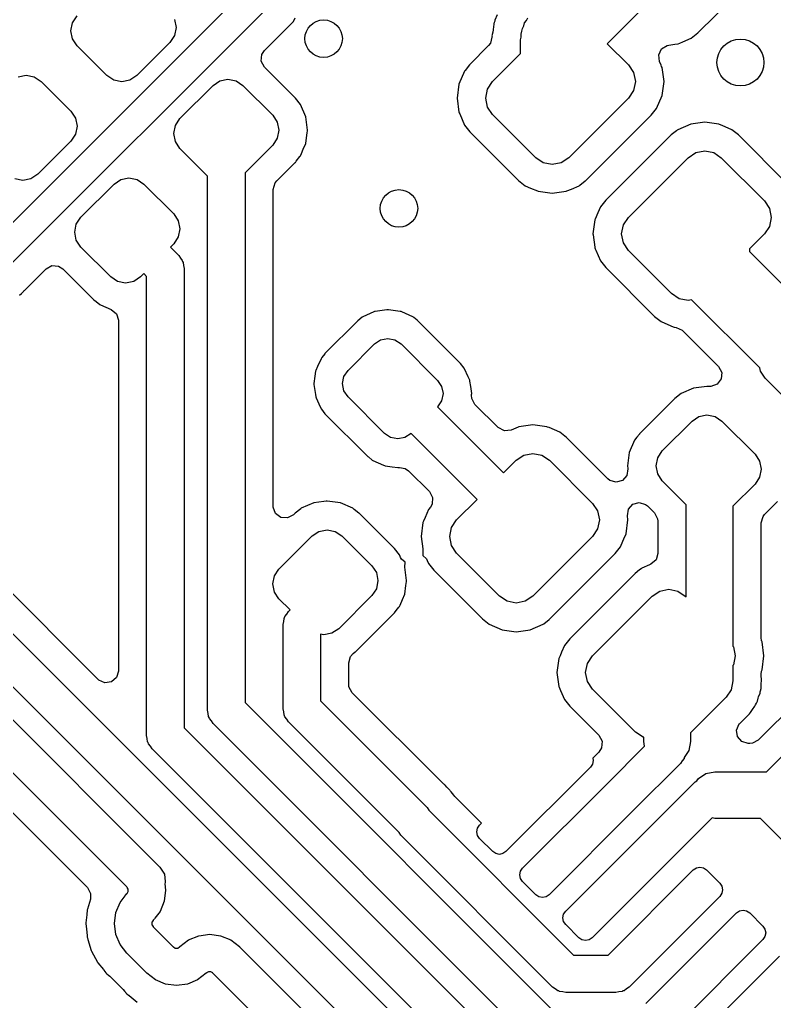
# Model space of a CAD drawing. Extents: x 4.14 to 7.68, y -5.31 to -1.77.
# Drawn here: x 5.2674 to 5.5842, y -3.5993 to -3.187 of the extents above; entities that cross this region are included whole.
import ezdxf

# ---------------------------------------------------------------- set-up
doc = ezdxf.new("R2010")
doc.units = 0
doc.header["$MEASUREMENT"] = 0
doc.layers.add('BLACK', color=7, linetype='CONTINUOUS')

msp = doc.modelspace()

# ---------------------------------------------------------------- linework, layer by layer
at = {"layer": 'BLACK', "linetype": 'CONTINUOUS'}
for p, q in [((5.25255, -3.28409), (5.40909, -3.12755)), ((5.41918, -3.13418), (5.25918, -3.29418)), ((5.55207, -3.19261), (5.57255, -3.17213)), ((5.52959, -3.18166), (5.51411, -3.19714)), ((5.28959, -3.18831), (5.29151, -3.18543)), ((5.38232, -3.18776), (5.38306, -3.18632)), ((5.46793, -3.18498), (5.46691, -3.18725)), ((5.48012, -3.1874), (5.48068, -3.1863)), ((5.28892, -3.1917), (5.28959, -3.18831)), ((5.33241, -3.18691), (5.33308, -3.1903)), ((5.33308, -3.1903), (5.33241, -3.19369)), ((5.37014, -3.19994), (5.38232, -3.18776)), ((5.46647, -3.18894), (5.46619, -3.19111)), ((5.46651, -3.18865), (5.46647, -3.18894)), ((5.46662, -3.18837), (5.46651, -3.18865)), ((5.46665, -3.18824), (5.46662, -3.18837)), ((5.46682, -3.18767), (5.46665, -3.18824)), ((5.46686, -3.18754), (5.46682, -3.18767)), ((5.46691, -3.18725), (5.46686, -3.18754)), ((5.47825, -3.19191), (5.47844, -3.19069)), ((5.47844, -3.19069), (5.47901, -3.18958)), ((5.47901, -3.18958), (5.47939, -3.18841)), ((5.47939, -3.18841), (5.48012, -3.1874)), ((5.28959, -3.19509), (5.28892, -3.1917)), ((5.33241, -3.19369), (5.33049, -3.19657)), ((5.46565, -3.1944), (5.46508, -3.19685)), ((5.46569, -3.19441), (5.46565, -3.1944)), ((5.46598, -3.19229), (5.46569, -3.19381)), ((5.46569, -3.19381), (5.46571, -3.19412)), ((5.46571, -3.19413), (5.46569, -3.19441)), ((5.46571, -3.19412), (5.46571, -3.19413)), ((5.46615, -3.19137), (5.46598, -3.19229)), ((5.46619, -3.19111), (5.46615, -3.19137)), ((5.47767, -3.19556), (5.47787, -3.19433)), ((5.47787, -3.19309), (5.47825, -3.19191)), ((5.47787, -3.19433), (5.47787, -3.19309)), ((5.54587, -3.19628), (5.54927, -3.19481)), ((5.54927, -3.19481), (5.55207, -3.19261)), ((5.29151, -3.19796), (5.28959, -3.19509)), ((5.30404, -3.21049), (5.29151, -3.19796)), ((5.33049, -3.19657), (5.31657, -3.21049)), ((5.46427, -3.19792), (5.45637, -3.20581)), ((5.46508, -3.19685), (5.46427, -3.19792)), ((5.47767, -3.20124), (5.47767, -3.19556)), ((5.51411, -3.19714), (5.523, -3.20603)), ((5.53689, -3.19929), (5.53927, -3.19783)), ((5.53927, -3.19783), (5.5399, -3.1977)), ((5.5399, -3.1977), (5.54251, -3.19734)), ((5.54251, -3.19734), (5.54382, -3.19717)), ((5.54382, -3.19717), (5.54456, -3.19685)), ((5.54456, -3.19685), (5.54587, -3.19628)), ((5.3688, -3.20451), (5.369, -3.20172)), ((5.369, -3.20172), (5.37014, -3.19994)), ((5.46593, -3.21299), (5.47767, -3.20124)), ((5.53568, -3.20181), (5.53689, -3.19929)), ((5.53602, -3.20459), (5.53568, -3.20181)), ((5.37014, -3.20696), (5.3688, -3.20451)), ((5.37992, -3.21674), (5.37014, -3.20696)), ((5.45628, -3.20593), (5.4544, -3.20833)), ((5.45637, -3.20581), (5.45628, -3.20593)), ((5.523, -3.20603), (5.52513, -3.20922)), ((5.53668, -3.2061), (5.53602, -3.20459)), ((5.53692, -3.20666), (5.53668, -3.2061)), ((5.53711, -3.2071), (5.53692, -3.20666)), ((5.53792, -3.21299), (5.53711, -3.2071)), ((5.26673, -3.21102), (5.27012, -3.21034)), ((5.27012, -3.21034), (5.27351, -3.21102)), ((5.27351, -3.21102), (5.27638, -3.21294)), ((5.30691, -3.21241), (5.30404, -3.21049)), ((5.31657, -3.21049), (5.31369, -3.21241)), ((5.45418, -3.20861), (5.45182, -3.21406)), ((5.4544, -3.20833), (5.45418, -3.20861)), ((5.52513, -3.20922), (5.52588, -3.21299)), ((5.27638, -3.21294), (5.28891, -3.22547)), ((5.3103, -3.21308), (5.30691, -3.21241)), ((5.31369, -3.21241), (5.3103, -3.21308)), ((5.33466, -3.22858), (5.34858, -3.21466)), ((5.34858, -3.21466), (5.35146, -3.21274)), ((5.35146, -3.21274), (5.35485, -3.21207)), ((5.35485, -3.21207), (5.35824, -3.21274)), ((5.35824, -3.21274), (5.36111, -3.21466)), ((5.36111, -3.21466), (5.37364, -3.22719)), ((5.45182, -3.21406), (5.45101, -3.21995)), ((5.4638, -3.21618), (5.46593, -3.21299)), ((5.52588, -3.21299), (5.52513, -3.21675)), ((5.53711, -3.21887), (5.53792, -3.21299)), ((5.38314, -3.21996), (5.37992, -3.21674)), ((5.46305, -3.21995), (5.4638, -3.21618)), ((5.52513, -3.21675), (5.523, -3.21995)), ((5.53475, -3.22432), (5.53711, -3.21887)), ((5.38524, -3.22264), (5.38314, -3.21996)), ((5.38749, -3.22784), (5.38524, -3.22264)), ((5.45101, -3.21995), (5.45182, -3.22583)), ((5.4638, -3.22371), (5.46305, -3.21995)), ((5.46593, -3.2269), (5.4638, -3.22371)), ((5.523, -3.21995), (5.49795, -3.245)), ((5.28891, -3.22547), (5.29083, -3.22834)), ((5.37364, -3.22719), (5.37556, -3.23006)), ((5.38826, -3.23345), (5.38749, -3.22784)), ((5.45182, -3.22583), (5.45195, -3.22614)), ((5.45195, -3.22614), (5.45195, -3.22614)), ((5.45195, -3.22614), (5.45216, -3.22662)), ((5.45216, -3.22662), (5.45418, -3.23128)), ((5.48403, -3.245), (5.46593, -3.2269)), ((5.50512, -3.25456), (5.53256, -3.22712)), ((5.53256, -3.22712), (5.53475, -3.22432)), ((5.29083, -3.22834), (5.29151, -3.23173)), ((5.29151, -3.23173), (5.29083, -3.23512)), ((5.33207, -3.23485), (5.33274, -3.23146)), ((5.33274, -3.23146), (5.33466, -3.22858)), ((5.37556, -3.23006), (5.37623, -3.23345)), ((5.45418, -3.23128), (5.45637, -3.23408)), ((5.54913, -3.23089), (5.54368, -3.23325)), ((5.55501, -3.23008), (5.54913, -3.23089)), ((5.5609, -3.23089), (5.55501, -3.23008)), ((5.56121, -3.23102), (5.5609, -3.23089)), ((5.56238, -3.23153), (5.56121, -3.23102)), ((5.56121, -3.23102), (5.56121, -3.23102)), ((5.56635, -3.23325), (5.56238, -3.23153)), ((5.29083, -3.23512), (5.28891, -3.23799)), ((5.33274, -3.23824), (5.33207, -3.23485)), ((5.37623, -3.23345), (5.37556, -3.23684)), ((5.38749, -3.23907), (5.38812, -3.23443)), ((5.38812, -3.23443), (5.38821, -3.23379)), ((5.38821, -3.23379), (5.38826, -3.23345)), ((5.45637, -3.23408), (5.47685, -3.25456)), ((5.54088, -3.23544), (5.51344, -3.26288)), ((5.54317, -3.23365), (5.54088, -3.23544)), ((5.54343, -3.23344), (5.54317, -3.23365)), ((5.54368, -3.23325), (5.54343, -3.23344)), ((5.54343, -3.23344), (5.54343, -3.23344)), ((5.56915, -3.23544), (5.56635, -3.23325)), ((5.58963, -3.25592), (5.56915, -3.23544)), ((5.28891, -3.23799), (5.27499, -3.25191)), ((5.33466, -3.24111), (5.33274, -3.23824)), ((5.37364, -3.23972), (5.36202, -3.25133)), ((5.37556, -3.23684), (5.37364, -3.23972)), ((5.38647, -3.24143), (5.38749, -3.23907)), ((5.34628, -3.25272), (5.33466, -3.24111)), ((5.38504, -3.24452), (5.38524, -3.24427)), ((5.38524, -3.24427), (5.38571, -3.24318)), ((5.38571, -3.24318), (5.38647, -3.24143)), ((5.54805, -3.245), (5.55125, -3.24287)), ((5.55125, -3.24287), (5.55501, -3.24212)), ((5.55501, -3.24212), (5.55878, -3.24287)), ((5.55878, -3.24287), (5.56197, -3.245)), ((5.37531, -3.25478), (5.38303, -3.24705)), ((5.38303, -3.24705), (5.38314, -3.24695)), ((5.38314, -3.24695), (5.38349, -3.2465)), ((5.38349, -3.2465), (5.38504, -3.24452)), ((5.38504, -3.24452), (5.38504, -3.24452)), ((5.48722, -3.24713), (5.48403, -3.245)), ((5.49099, -3.24788), (5.48722, -3.24713)), ((5.49475, -3.24713), (5.49099, -3.24788)), ((5.49795, -3.245), (5.49475, -3.24713)), ((5.523, -3.27005), (5.54805, -3.245)), ((5.56197, -3.245), (5.58007, -3.2631)), ((5.27499, -3.25191), (5.27212, -3.25383)), ((5.34628, -3.47705), (5.34628, -3.25272)), ((5.36202, -3.25133), (5.36202, -3.47379)), ((5.26873, -3.25451), (5.26534, -3.25383)), ((5.27212, -3.25383), (5.26873, -3.25451)), ((5.29309, -3.27001), (5.30701, -3.25609)), ((5.30701, -3.25609), (5.30988, -3.25417)), ((5.30988, -3.25417), (5.31327, -3.25349)), ((5.31327, -3.25349), (5.31666, -3.25417)), ((5.31666, -3.25417), (5.31953, -3.25609)), ((5.31953, -3.25609), (5.33206, -3.26862)), ((5.37385, -3.25829), (5.37464, -3.2556)), ((5.37464, -3.2556), (5.37531, -3.25478)), ((5.47685, -3.25456), (5.47965, -3.25675)), ((5.47965, -3.25675), (5.4819, -3.25773)), ((5.49908, -3.25815), (5.50232, -3.25675)), ((5.50232, -3.25675), (5.50257, -3.25656)), ((5.50257, -3.25656), (5.50484, -3.25478)), ((5.50484, -3.25478), (5.50512, -3.25456)), ((5.37385, -3.39144), (5.37385, -3.25829)), ((5.4819, -3.25773), (5.48479, -3.25898)), ((5.48479, -3.25898), (5.4851, -3.25911)), ((5.4851, -3.25911), (5.49099, -3.25992)), ((5.49099, -3.25992), (5.49687, -3.25911)), ((5.49687, -3.25911), (5.49718, -3.25898)), ((5.49718, -3.25898), (5.49908, -3.25815)), ((5.51344, -3.26288), (5.51125, -3.26568)), ((5.58007, -3.2631), (5.5822, -3.26629)), ((5.33206, -3.26862), (5.33398, -3.27149)), ((5.51018, -3.26816), (5.50903, -3.27081)), ((5.51125, -3.26568), (5.51018, -3.26816)), ((5.5822, -3.26629), (5.58295, -3.27005)), ((5.29049, -3.27627), (5.29117, -3.27288)), ((5.29117, -3.27288), (5.29309, -3.27001)), ((5.33398, -3.27149), (5.33466, -3.27488)), ((5.50889, -3.27113), (5.50808, -3.27701)), ((5.50903, -3.27081), (5.50889, -3.27113)), ((5.52012, -3.27701), (5.52087, -3.27325)), ((5.52087, -3.27325), (5.523, -3.27005)), ((5.58295, -3.27005), (5.5822, -3.27382)), ((5.29117, -3.27966), (5.29049, -3.27627)), ((5.33466, -3.27488), (5.33398, -3.27827)), ((5.50808, -3.27701), (5.50813, -3.27735)), ((5.50813, -3.27735), (5.50884, -3.28256)), ((5.52087, -3.28078), (5.52012, -3.27701)), ((5.58007, -3.27701), (5.57376, -3.28332)), ((5.5822, -3.27382), (5.58007, -3.27701)), ((5.29309, -3.28253), (5.29117, -3.27966)), ((5.33206, -3.28114), (5.33067, -3.28253)), ((5.33398, -3.27827), (5.33206, -3.28114)), ((5.523, -3.28397), (5.52087, -3.28078)), ((5.30562, -3.29506), (5.29309, -3.28253)), ((5.33067, -3.28253), (5.33414, -3.286)), ((5.50884, -3.28256), (5.50889, -3.2829)), ((5.50889, -3.2829), (5.50902, -3.28321)), ((5.50902, -3.28321), (5.50902, -3.28321)), ((5.50902, -3.28321), (5.50928, -3.28381)), ((5.50928, -3.28381), (5.51125, -3.28835)), ((5.5411, -3.30207), (5.523, -3.28397)), ((5.57376, -3.28332), (5.57376, -3.28438)), ((5.57376, -3.28438), (5.59931, -3.30993)), ((5.33414, -3.286), (5.33484, -3.28712)), ((5.33484, -3.28712), (5.33565, -3.28815)), ((5.33565, -3.28815), (5.33576, -3.28859)), ((5.33576, -3.28859), (5.336, -3.28897)), ((5.336, -3.28897), (5.33614, -3.29028)), ((5.51125, -3.28835), (5.51344, -3.29115)), ((5.26936, -3.30072), (5.27844, -3.29164)), ((5.27844, -3.29164), (5.2809, -3.2903)), ((5.2809, -3.2903), (5.28369, -3.2905)), ((5.28369, -3.2905), (5.28546, -3.29164)), ((5.28546, -3.29164), (5.29839, -3.30456)), ((5.31953, -3.29367), (5.31814, -3.29506)), ((5.32069, -3.29482), (5.31953, -3.29367)), ((5.33614, -3.29028), (5.33643, -3.29156)), ((5.33643, -3.29156), (5.33643, -3.48439)), ((5.51344, -3.29115), (5.53392, -3.31163)), ((5.30849, -3.29698), (5.30562, -3.29506)), ((5.31188, -3.29766), (5.30849, -3.29698)), ((5.31527, -3.29698), (5.31188, -3.29766)), ((5.31814, -3.29506), (5.31527, -3.29698)), ((5.32069, -3.48765), (5.32069, -3.29482)), ((5.26735, -3.30274), (5.26812, -3.30203)), ((5.26812, -3.30203), (5.269, -3.30121)), ((5.269, -3.30121), (5.26914, -3.30096)), ((5.26914, -3.30096), (5.26936, -3.30072)), ((5.54429, -3.3042), (5.5411, -3.30207)), ((5.29839, -3.30456), (5.2985, -3.30466)), ((5.2985, -3.30466), (5.2985, -3.30466)), ((5.2985, -3.30466), (5.29949, -3.30543)), ((5.29949, -3.30543), (5.30106, -3.30666)), ((5.54805, -3.30495), (5.54429, -3.3042)), ((5.5495, -3.30466), (5.54805, -3.30495)), ((5.57812, -3.33328), (5.5495, -3.30466)), ((5.30106, -3.30666), (5.30135, -3.30679)), ((5.30135, -3.30679), (5.30135, -3.30679)), ((5.30135, -3.30679), (5.30586, -3.30874)), ((5.30586, -3.30874), (5.30801, -3.31053)), ((5.41604, -3.30978), (5.4115, -3.31184)), ((5.41636, -3.30964), (5.41604, -3.30978)), ((5.41604, -3.30978), (5.41604, -3.30978)), ((5.41671, -3.30959), (5.41636, -3.30964)), ((5.4216, -3.30889), (5.41671, -3.30959)), ((5.41671, -3.30959), (5.41671, -3.30959)), ((5.42195, -3.30884), (5.4216, -3.30889)), ((5.4223, -3.30889), (5.42195, -3.30884)), ((5.42718, -3.30959), (5.4223, -3.30889)), ((5.42753, -3.30964), (5.42718, -3.30959)), ((5.42718, -3.30959), (5.42718, -3.30959)), ((5.42785, -3.30978), (5.42753, -3.30964)), ((5.43239, -3.31184), (5.42785, -3.30978)), ((5.42785, -3.30978), (5.42785, -3.30978)), ((5.30801, -3.31053), (5.30885, -3.31329)), ((5.30885, -3.31329), (5.30885, -3.46059)), ((5.40933, -3.31349), (5.39556, -3.32726)), ((5.41122, -3.31197), (5.40933, -3.31349)), ((5.4115, -3.31184), (5.41122, -3.31197)), ((5.4115, -3.31184), (5.4115, -3.31184)), ((5.43267, -3.31197), (5.43239, -3.31184)), ((5.43291, -3.31217), (5.43267, -3.31197)), ((5.43428, -3.31326), (5.43291, -3.31217)), ((5.43291, -3.31217), (5.43291, -3.31217)), ((5.43456, -3.31349), (5.43428, -3.31326)), ((5.45251, -3.33144), (5.43456, -3.31349)), ((5.53392, -3.31163), (5.53672, -3.31382)), ((5.53672, -3.31382), (5.53947, -3.31501)), ((5.53947, -3.31501), (5.54173, -3.31599)), ((5.54173, -3.31599), (5.54217, -3.31618)), ((5.54217, -3.31618), (5.54297, -3.31629)), ((5.54297, -3.31629), (5.54552, -3.31743)), ((5.54552, -3.31743), (5.54581, -3.3177)), ((5.54581, -3.3177), (5.56079, -3.33268)), ((5.41638, -3.32318), (5.41893, -3.32147)), ((5.41893, -3.32147), (5.42195, -3.32087)), ((5.42195, -3.32087), (5.42496, -3.32147)), ((5.42496, -3.32147), (5.42751, -3.32318)), ((5.40524, -3.33431), (5.41638, -3.32318)), ((5.42751, -3.32318), (5.44282, -3.33849)), ((5.39391, -3.32944), (5.39243, -3.33269)), ((5.39404, -3.32915), (5.39391, -3.32944)), ((5.39391, -3.32944), (5.39391, -3.32944)), ((5.39423, -3.32891), (5.39404, -3.32915)), ((5.39547, -3.32737), (5.39423, -3.32891)), ((5.39556, -3.32726), (5.39547, -3.32737)), ((5.39547, -3.32737), (5.39547, -3.32737)), ((5.39165, -3.33464), (5.39136, -3.33667)), ((5.3917, -3.33429), (5.39165, -3.33464)), ((5.39165, -3.33464), (5.39165, -3.33464)), ((5.39243, -3.33269), (5.3917, -3.33429)), ((5.40353, -3.33687), (5.40524, -3.33431)), ((5.45403, -3.33333), (5.45251, -3.33144)), ((5.45416, -3.33361), (5.45403, -3.33333)), ((5.45569, -3.337), (5.45416, -3.33361)), ((5.45416, -3.33361), (5.45416, -3.33361)), ((5.56079, -3.33268), (5.56213, -3.33513)), ((5.56213, -3.33513), (5.56193, -3.33792)), ((5.5784, -3.33467), (5.57812, -3.33328)), ((5.58032, -3.33754), (5.5784, -3.33467)), ((5.39136, -3.33667), (5.3909, -3.33988)), ((5.40294, -3.33988), (5.40353, -3.33687)), ((5.44282, -3.33849), (5.44453, -3.34104)), ((5.45636, -3.33847), (5.45569, -3.337)), ((5.45641, -3.33882), (5.45636, -3.33847)), ((5.45674, -3.3411), (5.45641, -3.33882)), ((5.45641, -3.33882), (5.45641, -3.33882)), ((5.56193, -3.33792), (5.56026, -3.34016)), ((5.59424, -3.35146), (5.58032, -3.33754)), ((5.3909, -3.33988), (5.39095, -3.34023)), ((5.39095, -3.34023), (5.39156, -3.34448)), ((5.40353, -3.34289), (5.40294, -3.33988)), ((5.40524, -3.34545), (5.40353, -3.34289)), ((5.44453, -3.34104), (5.44513, -3.34405)), ((5.45716, -3.34405), (5.45674, -3.3411)), ((5.55034, -3.34178), (5.54514, -3.34404)), ((5.55596, -3.34101), (5.55034, -3.34178)), ((5.55661, -3.3411), (5.55596, -3.34101)), ((5.55764, -3.34114), (5.55661, -3.3411)), ((5.56026, -3.34016), (5.55764, -3.34114)), ((5.39156, -3.34448), (5.3917, -3.34547)), ((5.3917, -3.34547), (5.39185, -3.34579)), ((5.39185, -3.34579), (5.39185, -3.34579)), ((5.39185, -3.34579), (5.39361, -3.34966)), ((5.42055, -3.36076), (5.40524, -3.34545)), ((5.44453, -3.34707), (5.44282, -3.34962)), ((5.44513, -3.34405), (5.44453, -3.34707)), ((5.45711, -3.3444), (5.45716, -3.34405)), ((5.45711, -3.34476), (5.45711, -3.3444)), ((5.45713, -3.34476), (5.45711, -3.34476)), ((5.45718, -3.34613), (5.45713, -3.34476)), ((5.45852, -3.34859), (5.45718, -3.34613)), ((5.54247, -3.34613), (5.52767, -3.36093)), ((5.54514, -3.34404), (5.54247, -3.34613)), ((5.39361, -3.34966), (5.39404, -3.3506)), ((5.39404, -3.3506), (5.39556, -3.35249)), ((5.44282, -3.34962), (5.44282, -3.34962)), ((5.44282, -3.34962), (5.47056, -3.37736)), ((5.46824, -3.3583), (5.45852, -3.34859)), ((5.39556, -3.35249), (5.41351, -3.37044)), ((5.53717, -3.36816), (5.5497, -3.35563)), ((5.5497, -3.35563), (5.55257, -3.35371)), ((5.55257, -3.35371), (5.55596, -3.35304)), ((5.55596, -3.35304), (5.55935, -3.35371)), ((5.55935, -3.35371), (5.56222, -3.35563)), ((5.56222, -3.35563), (5.57614, -3.36955)), ((5.47094, -3.35969), (5.46824, -3.3583)), ((5.47371, -3.35935), (5.47094, -3.35969)), ((5.47663, -3.35809), (5.47371, -3.35935)), ((5.47694, -3.35795), (5.47663, -3.35809)), ((5.47663, -3.35809), (5.47663, -3.35809)), ((5.48282, -3.35715), (5.47694, -3.35795)), ((5.4887, -3.35795), (5.48282, -3.35715)), ((5.48901, -3.35809), (5.4887, -3.35795)), ((5.48963, -3.35835), (5.48901, -3.35809)), ((5.48901, -3.35809), (5.48901, -3.35809)), ((5.49415, -3.36031), (5.48963, -3.35835)), ((5.18241, -3.36285), (5.48237, -3.66281)), ((5.42311, -3.36247), (5.42055, -3.36076)), ((5.42612, -3.36306), (5.42311, -3.36247)), ((5.42913, -3.36247), (5.42612, -3.36306)), ((5.43169, -3.36076), (5.42913, -3.36247)), ((5.45943, -3.3885), (5.43169, -3.36076)), ((5.49695, -3.36251), (5.49415, -3.36031)), ((5.5143, -3.37985), (5.49695, -3.36251)), ((5.52557, -3.36361), (5.52332, -3.36881)), ((5.5265, -3.36242), (5.52557, -3.36361)), ((5.52757, -3.36105), (5.5265, -3.36242)), ((5.52758, -3.36105), (5.52757, -3.36105)), ((5.52767, -3.36093), (5.52758, -3.36105)), ((5.30039, -3.46409), (5.20192, -3.36563)), ((5.53525, -3.37104), (5.53717, -3.36816)), ((5.46892, -3.67163), (5.16896, -3.37167)), ((5.41351, -3.37044), (5.41361, -3.37053)), ((5.41361, -3.37053), (5.41361, -3.37053)), ((5.41361, -3.37053), (5.41378, -3.37066)), ((5.41378, -3.37066), (5.4154, -3.37196)), ((5.4154, -3.37196), (5.41568, -3.37209)), ((5.41568, -3.37209), (5.41568, -3.37209)), ((5.41568, -3.37209), (5.42007, -3.37408)), ((5.47056, -3.37736), (5.47586, -3.37206)), ((5.47586, -3.37206), (5.47905, -3.36993)), ((5.47905, -3.36993), (5.48282, -3.36918)), ((5.48282, -3.36918), (5.48659, -3.36993)), ((5.48659, -3.36993), (5.48978, -3.37206)), ((5.48978, -3.37206), (5.50787, -3.39016)), ((5.52332, -3.36881), (5.52255, -3.37443)), ((5.53457, -3.37443), (5.53525, -3.37104)), ((5.57614, -3.36955), (5.57806, -3.37243)), ((5.42007, -3.37408), (5.42053, -3.3743)), ((5.42053, -3.3743), (5.42088, -3.37435)), ((5.42088, -3.37435), (5.42088, -3.37435)), ((5.42088, -3.37435), (5.42377, -3.37476)), ((5.42377, -3.37476), (5.42612, -3.3751)), ((5.42612, -3.3751), (5.42647, -3.37505)), ((5.42647, -3.37505), (5.42682, -3.37505)), ((5.42682, -3.37505), (5.42682, -3.37511)), ((5.42682, -3.37511), (5.42921, -3.37545)), ((5.42921, -3.37545), (5.43065, -3.37645)), ((5.52272, -3.37567), (5.5223, -3.37844)), ((5.52255, -3.37443), (5.52269, -3.37545)), ((5.52269, -3.37545), (5.52272, -3.37567)), ((5.53525, -3.37782), (5.53457, -3.37443)), ((5.57806, -3.37243), (5.57874, -3.37582)), ((5.57874, -3.37582), (5.57806, -3.37921)), ((5.16201, -3.37864), (5.32629, -3.54292)), ((5.43065, -3.37645), (5.43941, -3.38521)), ((5.5151, -3.3805), (5.5143, -3.37985)), ((5.51777, -3.3813), (5.5151, -3.3805)), ((5.52046, -3.38054), (5.51777, -3.3813)), ((5.5223, -3.37844), (5.52046, -3.38054)), ((5.53717, -3.38069), (5.53525, -3.37782)), ((5.57806, -3.37921), (5.57614, -3.38208)), ((5.54718, -3.3907), (5.53717, -3.38069)), ((5.57614, -3.38208), (5.56686, -3.39136)), ((5.43941, -3.38521), (5.44075, -3.38767)), ((5.44075, -3.38767), (5.44055, -3.39045)), ((5.4508, -3.39712), (5.45943, -3.3885)), ((5.31235, -3.55125), (5.15318, -3.39208)), ((5.37387, -3.39179), (5.37385, -3.39144)), ((5.37484, -3.39441), (5.37387, -3.39179)), ((5.38537, -3.39242), (5.38307, -3.39423)), ((5.38563, -3.39222), (5.38537, -3.39242)), ((5.38537, -3.39242), (5.38537, -3.39242)), ((5.39083, -3.38997), (5.38563, -3.39222)), ((5.39503, -3.38939), (5.39083, -3.38997)), ((5.39611, -3.38925), (5.39503, -3.38939)), ((5.39644, -3.3892), (5.39611, -3.38925)), ((5.40206, -3.38997), (5.39644, -3.3892)), ((5.40726, -3.39222), (5.40206, -3.38997)), ((5.40789, -3.39271), (5.40726, -3.39222)), ((5.40982, -3.39423), (5.40789, -3.39271)), ((5.43905, -3.39275), (5.43761, -3.39609)), ((5.43981, -3.39178), (5.43905, -3.39275)), ((5.44055, -3.39045), (5.43981, -3.39178)), ((5.50787, -3.39016), (5.51001, -3.39335)), ((5.52256, -3.39541), (5.52297, -3.39265)), ((5.52297, -3.39265), (5.52482, -3.39055)), ((5.52482, -3.39055), (5.52751, -3.38978)), ((5.52751, -3.38978), (5.53018, -3.39058)), ((5.53018, -3.39058), (5.53098, -3.39123)), ((5.53098, -3.39123), (5.53389, -3.39414)), ((5.54718, -3.42946), (5.54718, -3.3907)), ((5.56686, -3.39136), (5.56686, -3.4501)), ((5.58014, -3.39481), (5.58554, -3.38942)), ((5.37708, -3.39609), (5.37484, -3.39441)), ((5.37987, -3.39628), (5.37708, -3.39609)), ((5.38232, -3.39495), (5.37987, -3.39628)), ((5.38285, -3.39442), (5.38232, -3.39495)), ((5.38295, -3.39432), (5.38285, -3.39442)), ((5.38285, -3.39442), (5.38285, -3.39442)), ((5.38307, -3.39423), (5.38295, -3.39432)), ((5.40994, -3.39432), (5.40982, -3.39423)), ((5.40982, -3.39423), (5.40982, -3.39423)), ((5.42474, -3.40912), (5.40994, -3.39432)), ((5.43761, -3.39609), (5.43692, -3.39767)), ((5.51001, -3.39335), (5.51076, -3.39712)), ((5.52279, -3.39712), (5.52256, -3.39541)), ((5.53389, -3.39414), (5.53523, -3.3966)), ((5.53523, -3.3966), (5.53535, -3.39765)), ((5.57869, -3.39832), (5.57948, -3.39564)), ((5.57948, -3.39564), (5.58014, -3.39481)), ((5.43669, -3.3982), (5.43589, -3.40408)), ((5.43692, -3.39767), (5.43669, -3.3982)), ((5.44792, -3.40408), (5.44867, -3.40031)), ((5.44867, -3.40031), (5.4508, -3.39712)), ((5.51001, -3.40089), (5.50787, -3.40408)), ((5.51076, -3.39712), (5.51001, -3.40089)), ((5.52199, -3.403), (5.52279, -3.39712)), ((5.53535, -3.39765), (5.53535, -3.41118)), ((5.57869, -3.44649), (5.57869, -3.39832)), ((5.37626, -3.41774), (5.39018, -3.40382)), ((5.39018, -3.40382), (5.39305, -3.4019)), ((5.39305, -3.4019), (5.39644, -3.40123)), ((5.39644, -3.40123), (5.39983, -3.4019)), ((5.39983, -3.4019), (5.40271, -3.40382)), ((5.40271, -3.40382), (5.41523, -3.41635)), ((5.43589, -3.40408), (5.43659, -3.40923)), ((5.44867, -3.40785), (5.44792, -3.40408)), ((5.50787, -3.40408), (5.48282, -3.42913)), ((5.51963, -3.40845), (5.52139, -3.40438)), ((5.52139, -3.40438), (5.52185, -3.40331)), ((5.52185, -3.40331), (5.52199, -3.403)), ((5.52185, -3.40331), (5.52185, -3.40331)), ((5.15346, -3.40909), (5.29585, -3.55148)), ((5.42683, -3.41179), (5.42474, -3.40912)), ((5.43659, -3.40923), (5.43669, -3.40996)), ((5.4508, -3.41104), (5.44867, -3.40785)), ((5.51743, -3.41125), (5.51963, -3.40845)), ((5.42696, -3.41209), (5.42683, -3.41179)), ((5.4273, -3.41286), (5.42696, -3.41209)), ((5.42696, -3.41209), (5.42696, -3.41209)), ((5.42764, -3.41352), (5.4273, -3.41286)), ((5.42918, -3.41489), (5.42764, -3.41352)), ((5.43662, -3.40997), (5.43659, -3.41206)), ((5.43659, -3.41206), (5.43814, -3.41344)), ((5.43669, -3.40996), (5.43662, -3.40997)), ((5.43814, -3.41344), (5.43848, -3.41409)), ((5.4689, -3.42913), (5.4508, -3.41104)), ((5.48999, -3.43869), (5.51743, -3.41125)), ((5.53535, -3.41118), (5.53456, -3.41387)), ((5.41523, -3.41635), (5.41716, -3.41922)), ((5.42985, -3.42261), (5.42909, -3.41699)), ((5.42909, -3.41699), (5.42916, -3.41699)), ((5.42916, -3.41699), (5.42918, -3.41489)), ((5.43848, -3.41409), (5.43905, -3.41541)), ((5.43905, -3.41541), (5.44125, -3.41821)), ((5.52831, -3.41758), (5.52764, -3.4181)), ((5.52856, -3.41738), (5.52831, -3.41758)), ((5.52831, -3.41758), (5.52831, -3.41758)), ((5.53177, -3.41599), (5.52856, -3.41738)), ((5.53235, -3.41574), (5.53177, -3.41599)), ((5.53456, -3.41387), (5.53235, -3.41574)), ((5.37367, -3.424), (5.37434, -3.42061)), ((5.37434, -3.42061), (5.37626, -3.41774)), ((5.41716, -3.41922), (5.41783, -3.42261)), ((5.44125, -3.41821), (5.46172, -3.43869)), ((5.52575, -3.41958), (5.49832, -3.44701)), ((5.52764, -3.4181), (5.52575, -3.41958)), ((5.37434, -3.42739), (5.37367, -3.424)), ((5.41783, -3.42261), (5.41716, -3.426)), ((5.42909, -3.42823), (5.42957, -3.42467)), ((5.42957, -3.42467), (5.42981, -3.42295)), ((5.42981, -3.42295), (5.42985, -3.42261)), ((5.37626, -3.43027), (5.37434, -3.42739)), ((5.41523, -3.42887), (5.40132, -3.44279)), ((5.41716, -3.426), (5.41523, -3.42887)), ((5.4281, -3.43051), (5.42909, -3.42823)), ((5.47209, -3.43127), (5.4689, -3.42913)), ((5.48282, -3.42913), (5.47963, -3.43127)), ((5.50787, -3.45419), (5.53293, -3.42913)), ((5.53293, -3.42913), (5.53612, -3.427)), ((5.53612, -3.427), (5.53989, -3.42625)), ((5.53989, -3.42625), (5.54366, -3.427)), ((5.54366, -3.427), (5.54685, -3.42913)), ((5.54685, -3.42913), (5.54718, -3.42946)), ((5.38089, -3.4349), (5.37626, -3.43027)), ((5.42547, -3.43516), (5.42664, -3.43368)), ((5.42664, -3.43368), (5.42683, -3.43343)), ((5.42664, -3.43368), (5.42664, -3.43368)), ((5.42683, -3.43343), (5.42707, -3.43289)), ((5.42707, -3.43289), (5.4281, -3.43051)), ((5.47586, -3.43202), (5.47209, -3.43127)), ((5.47963, -3.43127), (5.47586, -3.43202)), ((5.3784, -3.4385), (5.37864, -3.43812)), ((5.37864, -3.43812), (5.37874, -3.43767)), ((5.37874, -3.43767), (5.37956, -3.43665)), ((5.37956, -3.43665), (5.38026, -3.43553)), ((5.38026, -3.43553), (5.38089, -3.4349)), ((5.4126, -3.44824), (5.42463, -3.43621)), ((5.42463, -3.43621), (5.42474, -3.4361)), ((5.42474, -3.4361), (5.42547, -3.43516)), ((5.37795, -3.44109), (5.37825, -3.43981)), ((5.37795, -3.47638), (5.37795, -3.44109)), ((5.37825, -3.43981), (5.3784, -3.4385)), ((5.46172, -3.43869), (5.46453, -3.44089)), ((5.46453, -3.44089), (5.46998, -3.44325)), ((5.48174, -3.44325), (5.48719, -3.44089)), ((5.48719, -3.44089), (5.48744, -3.44069)), ((5.48744, -3.44069), (5.48963, -3.43898)), ((5.48963, -3.43898), (5.48999, -3.43869)), ((5.39505, -3.44539), (5.3937, -3.44512)), ((5.3937, -3.44512), (5.3937, -3.47312)), ((5.39844, -3.44471), (5.39505, -3.44539)), ((5.40132, -3.44279), (5.39844, -3.44471)), ((5.46998, -3.44325), (5.47586, -3.44405)), ((5.47586, -3.44405), (5.48174, -3.44325)), ((5.57887, -3.44783), (5.57869, -3.44649)), ((5.40854, -3.4523), (5.4126, -3.44824)), ((5.49612, -3.44982), (5.49492, -3.4526)), ((5.49832, -3.44701), (5.49612, -3.44982)), ((5.56686, -3.4501), (5.56708, -3.45042)), ((5.56708, -3.45042), (5.56783, -3.45419)), ((5.57892, -3.448), (5.57887, -3.44783)), ((5.57906, -3.44831), (5.57892, -3.448)), ((5.57986, -3.45419), (5.57906, -3.44831)), ((5.40553, -3.45707), (5.40632, -3.45439)), ((5.40632, -3.45439), (5.40743, -3.45317)), ((5.40743, -3.45317), (5.40829, -3.4525)), ((5.40829, -3.4525), (5.40854, -3.4523)), ((5.49426, -3.45412), (5.49376, -3.45527)), ((5.49492, -3.4526), (5.49426, -3.45412)), ((5.50574, -3.45738), (5.50787, -3.45419)), ((5.56783, -3.45419), (5.56708, -3.45796)), ((5.57906, -3.46007), (5.57986, -3.45419)), ((5.40553, -3.46616), (5.40553, -3.45707)), ((5.49376, -3.45527), (5.49296, -3.46115)), ((5.50499, -3.46115), (5.50574, -3.45738)), ((5.56708, -3.45796), (5.56686, -3.45828)), ((5.56686, -3.45828), (5.56686, -3.46464)), ((5.30885, -3.46059), (5.30807, -3.46327)), ((5.49296, -3.46115), (5.49376, -3.46703)), ((5.50574, -3.46492), (5.50499, -3.46115)), ((5.57869, -3.46188), (5.57887, -3.46055)), ((5.57869, -3.46239), (5.57869, -3.46188)), ((5.57876, -3.46322), (5.57869, -3.46239)), ((5.57887, -3.46055), (5.57892, -3.46038)), ((5.57892, -3.46038), (5.57906, -3.46007)), ((5.30065, -3.46434), (5.30039, -3.46409)), ((5.30319, -3.4655), (5.30065, -3.46434)), ((5.30596, -3.4651), (5.30319, -3.4655)), ((5.30807, -3.46327), (5.30596, -3.4651)), ((5.40564, -3.46722), (5.40553, -3.46616)), ((5.49376, -3.46703), (5.4939, -3.46734)), ((5.50787, -3.46811), (5.50574, -3.46492)), ((5.56686, -3.46464), (5.56611, -3.4684)), ((5.57869, -3.46604), (5.57872, -3.46553)), ((5.57869, -3.46741), (5.57869, -3.46604)), ((5.57872, -3.46553), (5.57878, -3.46493)), ((5.57883, -3.46361), (5.57876, -3.46322)), ((5.57878, -3.46493), (5.57888, -3.46395)), ((5.57888, -3.46395), (5.57883, -3.46361)), ((5.57883, -3.46361), (5.57883, -3.46361)), ((5.40698, -3.46967), (5.40564, -3.46722)), ((5.44501, -3.5077), (5.40698, -3.46967)), ((5.4939, -3.46734), (5.4939, -3.46734)), ((5.4939, -3.46734), (5.49447, -3.46867)), ((5.49447, -3.46867), (5.49612, -3.47248)), ((5.52597, -3.4862), (5.50787, -3.46811)), ((5.56611, -3.4684), (5.56398, -3.47159)), ((5.57763, -3.47145), (5.57826, -3.46985)), ((5.57826, -3.46985), (5.57831, -3.46939)), ((5.57831, -3.46939), (5.57833, -3.46927)), ((5.57833, -3.46927), (5.5785, -3.4684)), ((5.5785, -3.4684), (5.57854, -3.46825)), ((5.57854, -3.46825), (5.57866, -3.46783)), ((5.57866, -3.46783), (5.57868, -3.46757)), ((5.57868, -3.4675), (5.57869, -3.46741)), ((5.57868, -3.46757), (5.57868, -3.4675)), ((5.57868, -3.4675), (5.57868, -3.4675)), ((5.36202, -3.47379), (5.56137, -3.67314)), ((5.3937, -3.47312), (5.4385, -3.51792)), ((5.49612, -3.47248), (5.49832, -3.47528)), ((5.49832, -3.47528), (5.51059, -3.48756)), ((5.56398, -3.47159), (5.54907, -3.4865)), ((5.57608, -3.47537), (5.5763, -3.47482)), ((5.5763, -3.47482), (5.57669, -3.47404)), ((5.57669, -3.47404), (5.57683, -3.47382)), ((5.57683, -3.47382), (5.577, -3.47353)), ((5.57683, -3.47382), (5.57683, -3.47382)), ((5.577, -3.47353), (5.5771, -3.47321)), ((5.5771, -3.47321), (5.57748, -3.47189)), ((5.5771, -3.47321), (5.5771, -3.47321)), ((5.57748, -3.47189), (5.57763, -3.47145)), ((5.59467, -3.47237), (5.5775, -3.48955)), ((5.34657, -3.47834), (5.34628, -3.47705)), ((5.34671, -3.47964), (5.34657, -3.47834)), ((5.37825, -3.47766), (5.37795, -3.47638)), ((5.37839, -3.47897), (5.37825, -3.47766)), ((5.37863, -3.47935), (5.37839, -3.47897)), ((5.37873, -3.47979), (5.37863, -3.47935)), ((5.57238, -3.47996), (5.57387, -3.47858)), ((5.57387, -3.47858), (5.57424, -3.478)), ((5.57424, -3.478), (5.57478, -3.47712)), ((5.57478, -3.47712), (5.57504, -3.47674)), ((5.57504, -3.47674), (5.57608, -3.47537)), ((5.34695, -3.48003), (5.34671, -3.47964)), ((5.34706, -3.48047), (5.34695, -3.48003)), ((5.34787, -3.4815), (5.34706, -3.48047)), ((5.34857, -3.48261), (5.34787, -3.4815)), ((5.54792, -3.68196), (5.34857, -3.48261)), ((5.37955, -3.48082), (5.37873, -3.47979)), ((5.38025, -3.48194), (5.37955, -3.48082)), ((5.42653, -3.52821), (5.38025, -3.48194)), ((5.56837, -3.48533), (5.56953, -3.48279)), ((5.56953, -3.48279), (5.56977, -3.48253)), ((5.56977, -3.48253), (5.57193, -3.48038)), ((5.57193, -3.48038), (5.57208, -3.48023)), ((5.57208, -3.48023), (5.57238, -3.47996)), ((5.58094, -3.50283), (5.60184, -3.48193)), ((5.32098, -3.48894), (5.32069, -3.48765)), ((5.33643, -3.48439), (5.53578, -3.68374)), ((5.51059, -3.48756), (5.51193, -3.49001)), ((5.52916, -3.48834), (5.52597, -3.4862)), ((5.54907, -3.4865), (5.54907, -3.49019)), ((5.56877, -3.4881), (5.56837, -3.48533)), ((5.32112, -3.49024), (5.32098, -3.48894)), ((5.32136, -3.49063), (5.32112, -3.49024)), ((5.32146, -3.49107), (5.32136, -3.49063)), ((5.32228, -3.4921), (5.32146, -3.49107)), ((5.51193, -3.49001), (5.51173, -3.4928)), ((5.52938, -3.48838), (5.52916, -3.48834)), ((5.52938, -3.49019), (5.52938, -3.48838)), ((5.52977, -3.49213), (5.52938, -3.49019)), ((5.54907, -3.49019), (5.54832, -3.49396)), ((5.5706, -3.49021), (5.56877, -3.4881)), ((5.57328, -3.491), (5.5706, -3.49021)), ((5.57399, -3.491), (5.57328, -3.491)), ((5.57504, -3.49089), (5.57399, -3.491)), ((5.5775, -3.48955), (5.57504, -3.49089)), ((5.32298, -3.49321), (5.32228, -3.4921)), ((5.52233, -3.69256), (5.32298, -3.49321)), ((5.51059, -3.49457), (5.50802, -3.49714)), ((5.51173, -3.4928), (5.51059, -3.49457)), ((5.51403, -3.50787), (5.52977, -3.49213)), ((5.54832, -3.49396), (5.54641, -3.49682)), ((5.50792, -3.49963), (5.50707, -3.50091)), ((5.50822, -3.49812), (5.50792, -3.49963)), ((5.50802, -3.49714), (5.50822, -3.49812)), ((5.54479, -3.49937), (5.52516, -3.519)), ((5.54549, -3.49826), (5.54479, -3.49937)), ((5.54631, -3.49723), (5.54549, -3.49826)), ((5.54641, -3.49682), (5.54631, -3.49723)), ((5.50707, -3.50091), (5.47157, -3.5364)), ((5.55233, -3.50571), (5.55552, -3.50358)), ((5.55552, -3.50358), (5.55929, -3.50283)), ((5.55929, -3.50283), (5.58094, -3.50283)), ((5.44545, -3.50805), (5.44501, -3.5077)), ((5.44572, -3.50828), (5.44545, -3.50805)), ((5.44545, -3.50805), (5.44545, -3.50805)), ((5.44601, -3.50848), (5.44572, -3.50828)), ((5.47853, -3.54336), (5.51403, -3.50787)), ((5.51403, -3.50787), (5.51403, -3.50787)), ((5.53212, -3.52596), (5.55099, -3.50709)), ((5.55099, -3.50709), (5.5517, -3.50665)), ((5.5517, -3.50665), (5.55233, -3.50571)), ((5.44671, -3.50928), (5.44601, -3.50848)), ((5.44727, -3.50994), (5.44671, -3.50928)), ((5.44752, -3.51021), (5.44727, -3.50994)), ((5.44795, -3.51063), (5.44752, -3.51021)), ((5.44817, -3.51094), (5.44795, -3.51063)), ((5.44825, -3.51105), (5.44817, -3.51094)), ((5.4485, -3.51136), (5.44825, -3.51105)), ((5.4497, -3.51275), (5.4485, -3.51136)), ((5.45005, -3.51319), (5.4497, -3.51275)), ((5.4497, -3.51275), (5.4497, -3.51275)), ((5.46128, -3.52442), (5.45005, -3.51319)), ((5.4385, -3.51792), (5.4392, -3.51903)), ((5.4392, -3.51903), (5.43933, -3.51919)), ((5.43933, -3.51919), (5.49996, -3.57983)), ((5.52516, -3.519), (5.48967, -3.5545)), ((5.46044, -3.52526), (5.46128, -3.52442)), ((5.55808, -3.52227), (5.54326, -3.5371)), ((5.55929, -3.52251), (5.55808, -3.52227)), ((5.5784, -3.52251), (5.55929, -3.52251)), ((5.59488, -3.539), (5.5784, -3.52251)), ((5.42665, -3.52837), (5.42653, -3.52821)), ((5.42735, -3.52948), (5.42665, -3.52837)), ((5.45928, -3.52805), (5.45958, -3.52654)), ((5.45958, -3.52956), (5.45928, -3.52805)), ((5.45958, -3.52654), (5.46044, -3.52526)), ((5.49663, -3.56146), (5.53212, -3.52596)), ((5.53212, -3.52596), (5.53212, -3.52596)), ((5.49113, -3.59327), (5.42735, -3.52948)), ((5.46044, -3.53083), (5.45958, -3.52956)), ((5.46601, -3.5364), (5.46044, -3.53083)), ((5.46728, -3.53725), (5.46601, -3.5364)), ((5.47157, -3.5364), (5.4703, -3.53725)), ((5.54326, -3.5371), (5.50776, -3.57259)), ((5.46879, -3.53755), (5.46728, -3.53725)), ((5.4703, -3.53725), (5.46879, -3.53755)), ((5.32629, -3.54292), (5.32739, -3.54467)), ((5.32739, -3.54467), (5.32815, -3.54589)), ((5.47738, -3.54614), (5.47768, -3.54464)), ((5.47768, -3.54464), (5.47853, -3.54336)), ((5.51472, -3.57955), (5.55022, -3.54406)), ((5.55022, -3.54406), (5.55149, -3.5432)), ((5.55149, -3.5432), (5.553, -3.5429)), ((5.553, -3.5429), (5.55451, -3.5432)), ((5.55451, -3.5432), (5.55579, -3.54406)), ((5.55579, -3.54406), (5.56135, -3.54962)), ((5.32815, -3.54589), (5.32849, -3.54895)), ((5.32853, -3.54937), (5.32833, -3.54996)), ((5.32849, -3.54895), (5.32853, -3.54937)), ((5.47768, -3.54765), (5.47738, -3.54614)), ((5.47853, -3.54893), (5.47768, -3.54765)), ((5.4841, -3.5545), (5.47853, -3.54893)), ((5.29585, -3.55148), (5.29719, -3.55393)), ((5.31254, -3.55144), (5.31235, -3.55125)), ((5.31235, -3.55125), (5.31235, -3.55125)), ((5.31249, -3.55396), (5.31293, -3.55318)), ((5.31293, -3.55213), (5.31254, -3.55144)), ((5.31293, -3.55318), (5.31293, -3.55213)), ((5.32868, -3.55265), (5.32808, -3.55724)), ((5.32833, -3.54996), (5.32868, -3.55265)), ((5.56135, -3.54962), (5.56221, -3.5509)), ((5.56221, -3.5509), (5.56251, -3.55241)), ((5.56251, -3.55241), (5.56221, -3.55391)), ((5.29709, -3.55643), (5.29584, -3.56055)), ((5.29719, -3.55393), (5.29709, -3.55643)), ((5.30777, -3.56199), (5.30954, -3.55771)), ((5.30954, -3.55771), (5.3117, -3.5549)), ((5.3117, -3.5549), (5.31185, -3.55461)), ((5.31185, -3.55461), (5.31204, -3.55446)), ((5.31204, -3.55446), (5.31236, -3.55404)), ((5.31236, -3.55404), (5.31237, -3.55403)), ((5.31236, -3.55404), (5.31236, -3.55404)), ((5.31236, -3.55404), (5.31236, -3.55404)), ((5.31237, -3.55403), (5.31238, -3.55402)), ((5.31237, -3.55403), (5.31237, -3.55403)), ((5.31237, -3.55403), (5.31237, -3.55403)), ((5.31238, -3.55402), (5.31249, -3.55396)), ((5.32808, -3.55724), (5.32631, -3.56151)), ((5.48538, -3.55535), (5.4841, -3.5545)), ((5.48688, -3.55565), (5.48538, -3.55535)), ((5.48839, -3.55535), (5.48688, -3.55565)), ((5.48967, -3.5545), (5.48839, -3.55535)), ((5.56135, -3.55519), (5.52327, -3.59328)), ((5.56221, -3.55391), (5.56135, -3.55519)), ((5.29577, -3.56078), (5.29555, -3.56294)), ((5.29584, -3.56055), (5.29577, -3.56078)), ((5.29584, -3.56055), (5.29584, -3.56055)), ((5.32631, -3.56151), (5.32415, -3.56432)), ((5.49577, -3.56273), (5.49663, -3.56146)), ((5.56831, -3.56215), (5.56959, -3.5613)), ((5.56959, -3.5613), (5.5711, -3.561)), ((5.5711, -3.561), (5.5726, -3.5613)), ((5.5726, -3.5613), (5.57388, -3.56215)), ((5.29555, -3.56294), (5.29523, -3.56625)), ((5.30717, -3.56657), (5.30777, -3.56199)), ((5.32337, -3.56527), (5.32292, -3.56604)), ((5.32292, -3.56604), (5.32292, -3.5671)), ((5.32348, -3.5652), (5.32337, -3.56527)), ((5.32349, -3.56518), (5.32348, -3.56519)), ((5.32348, -3.56519), (5.32348, -3.56519)), ((5.32348, -3.56519), (5.32348, -3.56519)), ((5.32348, -3.56519), (5.32348, -3.5652)), ((5.32381, -3.56477), (5.32349, -3.56518)), ((5.32349, -3.56518), (5.32349, -3.56518)), ((5.32401, -3.56462), (5.32381, -3.56477)), ((5.32415, -3.56432), (5.32401, -3.56462)), ((5.49547, -3.56424), (5.49577, -3.56273)), ((5.49577, -3.56575), (5.49547, -3.56424)), ((5.49663, -3.56702), (5.49577, -3.56575)), ((5.53282, -3.59765), (5.56831, -3.56215)), ((5.57388, -3.56215), (5.57945, -3.56772)), ((5.29523, -3.56625), (5.2952, -3.56657)), ((5.2952, -3.56657), (5.29544, -3.569)), ((5.29544, -3.569), (5.2957, -3.57165)), ((5.30777, -3.57116), (5.30717, -3.56657)), ((5.32292, -3.5671), (5.32337, -3.56789)), ((5.32337, -3.56789), (5.32349, -3.56796)), ((5.32349, -3.56796), (5.33186, -3.57632)), ((5.5022, -3.57259), (5.49663, -3.56702)), ((5.57945, -3.56772), (5.5803, -3.569)), ((5.5803, -3.569), (5.5806, -3.5705)), ((5.2957, -3.57165), (5.29577, -3.57236)), ((5.29577, -3.57236), (5.29584, -3.5726)), ((5.29584, -3.5726), (5.29584, -3.5726)), ((5.29584, -3.5726), (5.29607, -3.57337)), ((5.29607, -3.57337), (5.29746, -3.57793)), ((5.30954, -3.57543), (5.30777, -3.57116)), ((5.33468, -3.57628), (5.3383, -3.5735)), ((5.3383, -3.5735), (5.34257, -3.57173)), ((5.34257, -3.57173), (5.34716, -3.57113)), ((5.34716, -3.57113), (5.35174, -3.57173)), ((5.35174, -3.57173), (5.35602, -3.5735)), ((5.35602, -3.5735), (5.35968, -3.57631)), ((5.50347, -3.57344), (5.5022, -3.57259)), ((5.50498, -3.57374), (5.50347, -3.57344)), ((5.50649, -3.57344), (5.50498, -3.57374)), ((5.50776, -3.57259), (5.50649, -3.57344)), ((5.57945, -3.57329), (5.54368, -3.60906)), ((5.5803, -3.57201), (5.57945, -3.57329)), ((5.5806, -3.5705), (5.5803, -3.57201)), ((5.29746, -3.57793), (5.29757, -3.57815)), ((5.29757, -3.57815), (5.30009, -3.58285)), ((5.31232, -3.57905), (5.30954, -3.57543)), ((5.33186, -3.57632), (5.33193, -3.57644)), ((5.33193, -3.57644), (5.33271, -3.57689)), ((5.33271, -3.57689), (5.33377, -3.57689)), ((5.33377, -3.57689), (5.33455, -3.57644)), ((5.33455, -3.57644), (5.33463, -3.57632)), ((5.33463, -3.57632), (5.33463, -3.57631)), ((5.33463, -3.57631), (5.33463, -3.57631)), ((5.33463, -3.57631), (5.33463, -3.57631)), ((5.33463, -3.57631), (5.33464, -3.57631)), ((5.33464, -3.57631), (5.33465, -3.5763)), ((5.33464, -3.57631), (5.33464, -3.57631)), ((5.33465, -3.5763), (5.33468, -3.57628)), ((5.35968, -3.57631), (5.35969, -3.57632)), ((5.35969, -3.57632), (5.3597, -3.57633)), ((5.3597, -3.57633), (5.45678, -3.67341)), ((5.31234, -3.57908), (5.31232, -3.57905)), ((5.31235, -3.57909), (5.31234, -3.57908)), ((5.32071, -3.58745), (5.31235, -3.57909)), ((5.31235, -3.57909), (5.31235, -3.57909)), ((5.49996, -3.57983), (5.51445, -3.57983)), ((5.51445, -3.57983), (5.51472, -3.57955)), ((5.51472, -3.57955), (5.51472, -3.57955)), ((5.55091, -3.61574), (5.58641, -3.58025)), ((5.30009, -3.58285), (5.30009, -3.58285)), ((5.30009, -3.58285), (5.3002, -3.58307)), ((5.3002, -3.58307), (5.30255, -3.58593)), ((5.30255, -3.58593), (5.30275, -3.58619)), ((5.30275, -3.58619), (5.30351, -3.58726)), ((5.30351, -3.58726), (5.30365, -3.5874)), ((5.30365, -3.5874), (5.30372, -3.58747)), ((5.30372, -3.58747), (5.30372, -3.58747)), ((5.30372, -3.58747), (5.30385, -3.58761)), ((5.30385, -3.58761), (5.304, -3.58772)), ((5.304, -3.58772), (5.304, -3.58772)), ((5.304, -3.58772), (5.30471, -3.58825)), ((5.30471, -3.58825), (5.30524, -3.58872)), ((5.30524, -3.58872), (5.31088, -3.59435)), ((5.32438, -3.59027), (5.32071, -3.58745)), ((5.32865, -3.59204), (5.32438, -3.59027)), ((5.3421, -3.59027), (5.33782, -3.59204)), ((5.34571, -3.58749), (5.3421, -3.59027)), ((5.34575, -3.58747), (5.34571, -3.58749)), ((5.34576, -3.58746), (5.34575, -3.58747)), ((5.34577, -3.58745), (5.34576, -3.58746)), ((5.34584, -3.58733), (5.34577, -3.58745)), ((5.34663, -3.58687), (5.34584, -3.58733)), ((5.34768, -3.58687), (5.34663, -3.58687)), ((5.34847, -3.58733), (5.34768, -3.58687)), ((5.34853, -3.58743), (5.34847, -3.58733)), ((5.34854, -3.58744), (5.34853, -3.58743)), ((5.44333, -3.68223), (5.34854, -3.58744)), ((5.31088, -3.59435), (5.31141, -3.59498)), ((5.33324, -3.59264), (5.32865, -3.59204)), ((5.33782, -3.59204), (5.33324, -3.59264)), ((5.49225, -3.59397), (5.49113, -3.59327)), ((5.49327, -3.59479), (5.49225, -3.59397)), ((5.49372, -3.59489), (5.49327, -3.59479)), ((5.4941, -3.59513), (5.49372, -3.59489)), ((5.52068, -3.5949), (5.5203, -3.59514)), ((5.52112, -3.5948), (5.52068, -3.5949)), ((5.52215, -3.59398), (5.52112, -3.5948)), ((5.52327, -3.59328), (5.52215, -3.59398)), ((5.31141, -3.59498), (5.31175, -3.59546)), ((5.31175, -3.59546), (5.31175, -3.59546)), ((5.31175, -3.59546), (5.31186, -3.59561)), ((5.31186, -3.59561), (5.3122, -3.59596)), ((5.3122, -3.59596), (5.31236, -3.59607)), ((5.31236, -3.59607), (5.31236, -3.59607)), ((5.31236, -3.59607), (5.3124, -3.59611)), ((5.3124, -3.59611), (5.31312, -3.59665)), ((5.31312, -3.59665), (5.31319, -3.5967)), ((5.31319, -3.5967), (5.31336, -3.59684)), ((5.31336, -3.59684), (5.31674, -3.59961)), ((5.49541, -3.59528), (5.4941, -3.59513)), ((5.49669, -3.59558), (5.49541, -3.59528)), ((5.51771, -3.59558), (5.49669, -3.59558)), ((5.51899, -3.59528), (5.51771, -3.59558)), ((5.5203, -3.59514), (5.51899, -3.59528)), ((5.53024, -3.60023), (5.53282, -3.59765)), ((5.53282, -3.59765), (5.53282, -3.59765))]:
    msp.add_line(p, q, dxfattribs=at)
at = {"layer": 'BLACK'}
for centre, radius in [((5.395, -3.195), 0.00787), ((5.57, -3.205), 0.00984), ((5.42663, -3.26629), 0.00787)]:
    msp.add_circle(centre, radius, dxfattribs=at)

doc.saveas('drawing.dxf')
